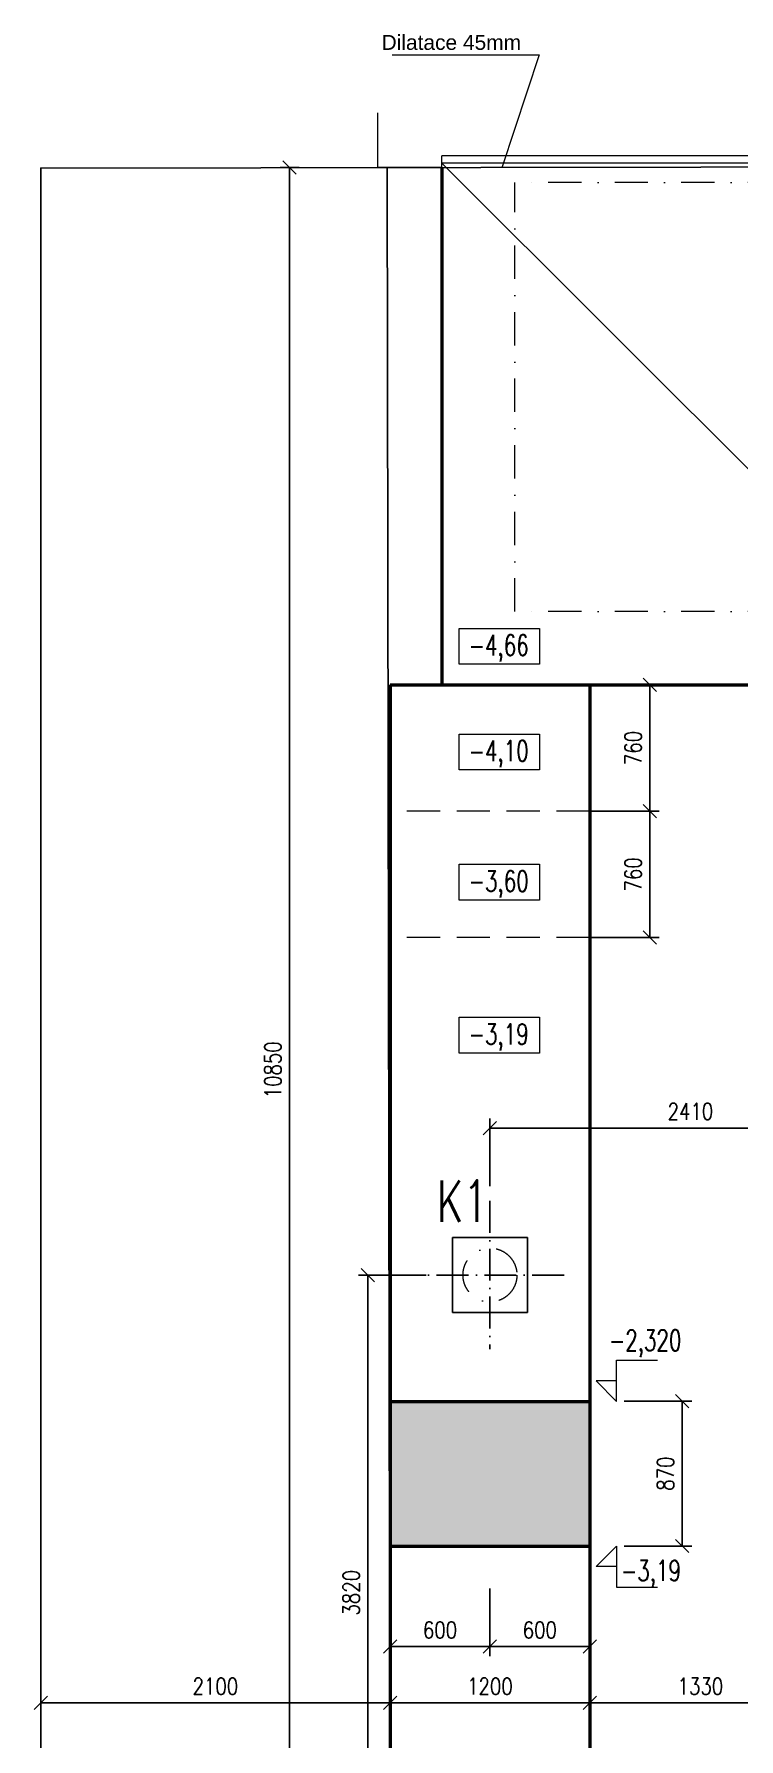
# Model space of a CAD drawing. Header units: millimetres. Extents: x 89194 to 559352, y -753138 to -204019.
# Drawn here: x 331409 to 335644, y -214269 to -204019 of the extents above; entities that cross this region are included whole.
import ezdxf

# ---------------------------------------------------------------- set-up
doc = ezdxf.new("R2010")
doc.units = ezdxf.units.MM
doc.header["$LTSCALE"] = 400
doc.header["$PDMODE"] = 3
for name, pattern in [('ACAD_ISO10W100', [18, 12, -3, 0, -3]), ('DASHDOT', [1, 0.5, -0.25, 0, -0.25]), ('DASHED', [0.75, 0.5, -0.25])]:
    doc.linetypes.add(name, pattern=pattern)
for name, color, linetype in [('obrys slabý', 7, 'Continuous'), ('RG_Rámeček', 5, 'Continuous'), ('čerchovaná', 1, 'ACAD_ISO10W100')]:
    doc.layers.add(name, color=color, linetype=linetype)
for name, color, linetype, lineweight in [('RG_koty', 7, 'Continuous', 9), ('RG_pohled', 200, 'Continuous', 9), ('RG_popisy', 11, 'Continuous', 9), ('RG_zdivo nové', 1, 'Continuous', 50), ('RG_čerch 1', 6, 'DASHDOT', 9), ('RG_čárkovaně', 40, 'DASHED', 9), ('RG_šrafy', 253, 'Continuous', 9)]:
    doc.layers.add(name, color=color, linetype=linetype, lineweight=lineweight)
doc.styles.add('Arial 250', font='Arial Bold.ttf', dxfattribs={"height": 250})
doc.styles.add('Koty', font='romans.shx', dxfattribs={"width": 0.8})
doc.styles.add('styl 2.5 mm', font='simplex.shx', dxfattribs={"width": 0.7, "height": 0.125})
doc.styles.add('styl 5 mm', font='simplex.shx', dxfattribs={"width": 0.7, "height": 0.25})
doc.dimstyles.new('RG_50_vnitřní', dxfattribs={"dimscale": 50, "dimtxt": 2, "dimasz": 1.6, "dimexe": 1.15, "dimexo": 0, "dimgap": 1, "dimtad": 1, "dimdec": 0, "dimrnd": 5, "dimzin": 0, "dimdsep": 46, "dimtxsty": 'Koty', "dimblk1": 'OBLIQUE', "dimblk2": 'OBLIQUE', "dimsah": 1, "dimcen": 0.09, "dimclrd": 256, "dimclre": 256, "dimclrt": 2, "dimazin": 0, "dimtfac": 1, "dimtdec": 0, "dimtmove": 2, "dimatfit": 3, "dimfxl": 1.15, "dimfxlon": 1, "dimtolj": 1, "dimtzin": 0, "dimarcsym": 0})

# ---------------------------------------------------------------- blocks, each defined once
blk = doc.blocks.new('_Oblique')
at = {"color": 0, "linetype": 'ByBlock', "lineweight": -2}
blk.add_line((-0.5, -0.5), (0.5, 0.5), dxfattribs=at)
blk = doc.blocks.new('*D671')
at = {"layer": 'Defpoints', "color": 0, "transparency": 16777216}
for p in [(333548, -213777), (334748, -213777), (334748, -214052)]:
    blk.add_point(p, dxfattribs=at)
at = {"layer": 'RG_koty', "lineweight": -2, "transparency": 16777216}
for p, q in [((333548, -213777), (333548, -214109)), ((334748, -213777), (334748, -214109)), ((333548, -214052), (334748, -214052))]:
    blk.add_line(p, q, dxfattribs=at)
at = {"layer": 'RG_koty', "lineweight": -2, "transparency": 16777216, "xscale": 80, "yscale": 80, "zscale": 80, "rotation": 180}
blk.add_blockref('_Oblique', (333548, -214052), dxfattribs=at)
at = {"layer": 'RG_koty', "lineweight": -2, "transparency": 16777216, "xscale": 80, "yscale": 80, "zscale": 80}
blk.add_blockref('_Oblique', (334748, -214052), dxfattribs=at)
at = {"layer": 'RG_koty', "color": 2, "transparency": 16777216, "insert": (334148, -213952), "char_height": 100, "attachment_point": 5, "style": 'Koty'}
blk.add_mtext('\\A1;1200', dxfattribs=at)
blk = doc.blocks.new('*D672')
at = {"layer": 'Defpoints', "color": 0, "transparency": 16777216}
for p in [(334748, -213777), (336078, -214052), (336078, -214052)]:
    blk.add_point(p, dxfattribs=at)
at = {"layer": 'RG_koty', "lineweight": -2, "transparency": 16777216}
for p, q in [((334748, -213777), (334748, -214109)), ((336078, -214052), (336078, -213994)), ((334748, -214052), (336078, -214052))]:
    blk.add_line(p, q, dxfattribs=at)
at = {"layer": 'RG_koty', "lineweight": -2, "transparency": 16777216, "xscale": 80, "yscale": 80, "zscale": 80, "rotation": 180}
blk.add_blockref('_Oblique', (334748, -214052), dxfattribs=at)
at = {"layer": 'RG_koty', "lineweight": -2, "transparency": 16777216, "xscale": 80, "yscale": 80, "zscale": 80}
blk.add_blockref('_Oblique', (336078, -214052), dxfattribs=at)
at = {"layer": 'RG_koty', "color": 2, "transparency": 16777216, "insert": (335413, -213952), "char_height": 100, "attachment_point": 5, "style": 'Koty'}
blk.add_mtext('\\A1;1330', dxfattribs=at)
blk = doc.blocks.new('*D678')
at = {"layer": 'Defpoints', "color": 0, "transparency": 16777216}
for p in [(333548, -213365), (334148, -213365), (334148, -213714)]:
    blk.add_point(p, dxfattribs=at)
at = {"layer": 'RG_koty', "lineweight": -2, "transparency": 16777216}
for p, q in [((333548, -213365), (333548, -213771)), ((334148, -213365), (334148, -213771)), ((333548, -213714), (334148, -213714))]:
    blk.add_line(p, q, dxfattribs=at)
at = {"layer": 'RG_koty', "lineweight": -2, "transparency": 16777216, "xscale": 80, "yscale": 80, "zscale": 80, "rotation": 180}
blk.add_blockref('_Oblique', (333548, -213714), dxfattribs=at)
at = {"layer": 'RG_koty', "lineweight": -2, "transparency": 16777216, "xscale": 80, "yscale": 80, "zscale": 80}
blk.add_blockref('_Oblique', (334148, -213714), dxfattribs=at)
at = {"layer": 'RG_koty', "color": 2, "transparency": 16777216, "insert": (333848, -213614), "char_height": 100, "attachment_point": 5, "style": 'Koty'}
blk.add_mtext('\\A1;600', dxfattribs=at)
blk = doc.blocks.new('*D679')
at = {"layer": 'Defpoints', "color": 0, "transparency": 16777216}
for p in [(334148, -213365), (334748, -213365), (334748, -213714)]:
    blk.add_point(p, dxfattribs=at)
at = {"layer": 'RG_koty', "lineweight": -2, "transparency": 16777216}
for p, q in [((334148, -213365), (334148, -213771)), ((334748, -213365), (334748, -213771)), ((334148, -213714), (334748, -213714))]:
    blk.add_line(p, q, dxfattribs=at)
at = {"layer": 'RG_koty', "lineweight": -2, "transparency": 16777216, "xscale": 80, "yscale": 80, "zscale": 80, "rotation": 180}
blk.add_blockref('_Oblique', (334148, -213714), dxfattribs=at)
at = {"layer": 'RG_koty', "lineweight": -2, "transparency": 16777216, "xscale": 80, "yscale": 80, "zscale": 80}
blk.add_blockref('_Oblique', (334748, -213714), dxfattribs=at)
at = {"layer": 'RG_koty', "color": 2, "transparency": 16777216, "insert": (334448, -213614), "char_height": 100, "attachment_point": 5, "style": 'Koty'}
blk.add_mtext('\\A1;600', dxfattribs=at)
blk = doc.blocks.new('*D698')
at = {"layer": 'Defpoints', "color": 0, "transparency": 16777216}
for p in [(334748, -212239), (335304, -212239), (334748, -213109)]:
    blk.add_point(p, dxfattribs=at)
at = {"layer": 'RG_koty', "lineweight": -2, "transparency": 16777216}
for p, q in [((334954, -212239), (335362, -212239)), ((335304, -213109), (335304, -212239)), ((334954, -213109), (335362, -213109))]:
    blk.add_line(p, q, dxfattribs=at)
at = {"layer": 'RG_koty', "lineweight": -2, "transparency": 16777216, "xscale": 80, "yscale": 80, "zscale": 80}
for p, rotation in [((335304, -212239), 90), ((335304, -213109), 270)]:
    blk.add_blockref('_Oblique', p, dxfattribs=dict(at, rotation=rotation))
at = {"layer": 'RG_koty', "color": 2, "transparency": 16777216, "insert": (335204, -212674), "char_height": 100, "attachment_point": 5, "rotation": 90, "style": 'Koty'}
blk.add_mtext('\\A1;870', dxfattribs=at)
blk = doc.blocks.new('*D709')
at = {"layer": 'Defpoints', "color": 0, "transparency": 16777216}
for p in [(336558, -210596), (334148, -211033), (336558, -211033)]:
    blk.add_point(p, dxfattribs=at)
at = {"layer": 'RG_koty', "lineweight": -2, "transparency": 16777216}
for p, q in [((334148, -210946), (334148, -210538)), ((334148, -210596), (336558, -210596)), ((336558, -210946), (336558, -210538))]:
    blk.add_line(p, q, dxfattribs=at)
at = {"layer": 'RG_koty', "lineweight": -2, "transparency": 16777216, "xscale": 80, "yscale": 80, "zscale": 80, "rotation": 180}
blk.add_blockref('_Oblique', (334148, -210596), dxfattribs=at)
at = {"layer": 'RG_koty', "lineweight": -2, "transparency": 16777216, "xscale": 80, "yscale": 80, "zscale": 80}
blk.add_blockref('_Oblique', (336558, -210596), dxfattribs=at)
at = {"layer": 'RG_koty', "color": 2, "transparency": 16777216, "insert": (335353, -210496), "char_height": 100, "attachment_point": 5, "style": 'Koty'}
blk.add_mtext('\\A1;2410', dxfattribs=at)
blk = doc.blocks.new('*D711')
at = {"layer": 'Defpoints', "color": 0, "transparency": 16777216}
for p in [(333415, -211480), (333781, -211480), (333781, -215301)]:
    blk.add_point(p, dxfattribs=at)
at = {"layer": 'RG_koty', "lineweight": -2, "transparency": 16777216}
for p, q in [((333765, -211480), (333358, -211480)), ((333415, -215301), (333415, -211480)), ((333765, -215301), (333358, -215301))]:
    blk.add_line(p, q, dxfattribs=at)
at = {"layer": 'RG_koty', "lineweight": -2, "transparency": 16777216, "xscale": 80, "yscale": 80, "zscale": 80}
for p, rotation in [((333415, -211480), 90), ((333415, -215301), 270)]:
    blk.add_blockref('_Oblique', p, dxfattribs=dict(at, rotation=rotation))
at = {"layer": 'RG_koty', "color": 2, "transparency": 16777216, "insert": (333315, -213390), "char_height": 100, "attachment_point": 5, "rotation": 90, "style": 'Koty'}
blk.add_mtext('\\A1;3820', dxfattribs=at)
blk = doc.blocks.new('*D726')
at = {"layer": 'Defpoints', "color": 0, "transparency": 16777216}
for p in [(334748, -208691), (335109, -208691), (334748, -209451)]:
    blk.add_point(p, dxfattribs=at)
at = {"layer": 'RG_koty', "lineweight": -2, "transparency": 16777216}
for p, q in [((334759, -208691), (335166, -208691)), ((335109, -209451), (335109, -208691)), ((334759, -209451), (335166, -209451))]:
    blk.add_line(p, q, dxfattribs=at)
at = {"layer": 'RG_koty', "lineweight": -2, "transparency": 16777216, "xscale": 80, "yscale": 80, "zscale": 80}
for p, rotation in [((335109, -208691), 90), ((335109, -209451), 270)]:
    blk.add_blockref('_Oblique', p, dxfattribs=dict(at, rotation=rotation))
at = {"layer": 'RG_koty', "color": 2, "transparency": 16777216, "insert": (335009, -209071), "char_height": 100, "attachment_point": 5, "rotation": 90, "style": 'Koty'}
blk.add_mtext('\\A1;760', dxfattribs=at)
blk = doc.blocks.new('*D727')
at = {"layer": 'Defpoints', "color": 0, "transparency": 16777216}
for p in [(334748, -207931), (335109, -207931), (334748, -208691)]:
    blk.add_point(p, dxfattribs=at)
at = {"layer": 'RG_koty', "lineweight": -2, "transparency": 16777216}
for p, q in [((334759, -207931), (335166, -207931)), ((335109, -208691), (335109, -207931)), ((334759, -208691), (335166, -208691))]:
    blk.add_line(p, q, dxfattribs=at)
at = {"layer": 'RG_koty', "lineweight": -2, "transparency": 16777216, "xscale": 80, "yscale": 80, "zscale": 80}
for p, rotation in [((335109, -207931), 90), ((335109, -208691), 270)]:
    blk.add_blockref('_Oblique', p, dxfattribs=dict(at, rotation=rotation))
at = {"layer": 'RG_koty', "color": 2, "transparency": 16777216, "insert": (335009, -208311), "char_height": 100, "attachment_point": 5, "rotation": 90, "style": 'Koty'}
blk.add_mtext('\\A1;760', dxfattribs=at)
blk = doc.blocks.new('*D754')
at = {"layer": 'Defpoints', "color": 0, "transparency": 16777216}
for p in [(331449, -214052), (331449, -215671), (333548, -215671)]:
    blk.add_point(p, dxfattribs=at)
at = {"layer": 'RG_koty', "lineweight": -2, "transparency": 16777216}
for p, q in [((331449, -214109), (331449, -213994)), ((333548, -214109), (333548, -213994)), ((333548, -214052), (331449, -214052))]:
    blk.add_line(p, q, dxfattribs=at)
at = {"layer": 'RG_koty', "lineweight": -2, "transparency": 16777216, "xscale": 80, "yscale": 80, "zscale": 80, "rotation": 180}
blk.add_blockref('_Oblique', (331449, -214052), dxfattribs=at)
at = {"layer": 'RG_koty', "lineweight": -2, "transparency": 16777216, "xscale": 80, "yscale": 80, "zscale": 80}
blk.add_blockref('_Oblique', (333548, -214052), dxfattribs=at)
at = {"layer": 'RG_koty', "color": 2, "transparency": 16777216, "insert": (332498, -213952), "char_height": 100, "attachment_point": 5, "style": 'Koty'}
blk.add_mtext('\\A1;2100', dxfattribs=at)
blk = doc.blocks.new('*D755')
at = {"layer": 'Defpoints', "color": 0, "transparency": 16777216}
for p in [(332944, -204821), (333548, -204821), (333548, -215671)]:
    blk.add_point(p, dxfattribs=at)
at = {"layer": 'RG_koty', "lineweight": -2, "transparency": 16777216}
for p, q in [((333002, -204821), (332887, -204821)), ((332944, -215671), (332944, -204821)), ((333002, -215671), (332887, -215671))]:
    blk.add_line(p, q, dxfattribs=at)
at = {"layer": 'RG_koty', "lineweight": -2, "transparency": 16777216, "xscale": 80, "yscale": 80, "zscale": 80}
for p, rotation in [((332944, -204821), 90), ((332944, -215671), 270)]:
    blk.add_blockref('_Oblique', p, dxfattribs=dict(at, rotation=rotation))
at = {"layer": 'RG_koty', "color": 2, "transparency": 16777216, "insert": (332844, -210246), "char_height": 100, "attachment_point": 5, "rotation": 90, "style": 'Koty'}
blk.add_mtext('\\A1;10850', dxfattribs=at)

msp = doc.modelspace()

# ---------------------------------------------------------------- hatches: boundary and pattern name
at = {"layer": 'RG_šrafy', "ltscale": 0.05}
h = msp.add_hatch(color=256, dxfattribs=at)
h.dxf.hatch_style = 1
h.paths.add_polyline_path([(334748.3, -212239.2), (333548.3, -212239.2), (333548.3, -213109.2), (334748.3, -213109.2)])

# ---------------------------------------------------------------- linework, layer by layer
at = {"layer": 'obrys slabý', "ltscale": 0.05}
for p, q in [((336998.8, -207931.1), (333858.3, -204795.7)), ((333923.3, -211254.7), (333923.3, -211704.7)), ((333923.3, -211254.7), (334373.3, -211254.7)), ((334373.3, -211254.7), (334373.3, -211704.7)), ((333923.3, -211704.7), (334373.3, -211704.7))]:
    msp.add_line(p, q, dxfattribs=at)
at = {"layer": 'RG_koty'}
for p, q in [((333964.1, -207592), (334445.5, -207592)), ((333964.1, -207807.2), (333964.1, -207592)), ((334445.5, -207592), (334445.5, -207807.2)), ((334445.5, -207807.2), (333964.1, -207807.2)), ((333964.1, -208227.3), (334445.5, -208227.3)), ((333964.1, -208442.5), (333964.1, -208227.3)), ((334445.5, -208227.3), (334445.5, -208442.5)), ((334445.5, -208442.5), (333964.1, -208442.5)), ((333964.1, -209010.2), (334445.5, -209010.2)), ((333964.1, -209225.4), (333964.1, -209010.2)), ((334445.5, -209010.2), (334445.5, -209225.4)), ((334445.5, -209225.4), (333964.1, -209225.4)), ((333964.1, -209930.3), (334445.5, -209930.3)), ((333964.1, -210145.5), (333964.1, -209930.3)), ((334445.5, -209930.3), (334445.5, -210145.5)), ((334445.5, -210145.5), (333964.1, -210145.5)), ((334909.4, -212239.2), (334909.4, -211992.6)), ((334909.4, -211992.6), (335156, -211992.6)), ((334909.4, -212115.9), (334786.1, -212115.9)), ((334786.1, -212115.9), (334909.4, -212239.2)), ((334786.1, -213232.5), (334909.4, -213109.2)), ((334909.4, -213109.2), (334909.4, -213355.8)), ((334909.4, -213232.5), (334786.1, -213232.5)), ((334909.4, -213355.8), (335156, -213355.8))]:
    msp.add_line(p, q, dxfattribs=at)
at = {"layer": 'RG_pohled', "ltscale": 0.05}
for p, q in [((333473.3, -204492.4), (333473.3, -204820.7)), ((336088.3, -204750.7), (333858.3, -204750.7)), ((333858.3, -204820.7), (333858.3, -204750.7)), ((336548.6, -204795.7), (333858.3, -204795.7)), ((333858.3, -204820.7), (333473.3, -204820.7))]:
    msp.add_line(p, q, dxfattribs=at)
at = {"layer": 'RG_popisy'}
msp.add_lwpolyline([(333559.9, -204143.7), (334444.4, -204143.7), (334222, -204817.6)], dxfattribs=at)
at = {"layer": 'RG_Rámeček', "color": 1}
for points in [[(331448.5, -215984.5), (331448.5, -204824.5), (336737.8, -204816.2), (355688.6, -211423.4)], [(333548.3, -215670.7), (333531.1, -204821.2)]]:
    msp.add_lwpolyline(points, dxfattribs=at)
at = {"layer": 'RG_zdivo nové'}
for p, q in [((333858.3, -204820.7), (333858.3, -207930.7)), ((333548.3, -207930.7), (337479.1, -207931.2)), ((333548.3, -212239.2), (334748.3, -212239.2)), ((333548.3, -213109.2), (334748.3, -213109.2))]:
    msp.add_line(p, q, dxfattribs=at)
for points in [[(333548.3, -207930.7), (333548.3, -215670.7)], [(334748.3, -207930.7), (334748.3, -215070.7)]]:
    msp.add_lwpolyline(points, dxfattribs=at)
at = {"layer": 'RG_čerch 1'}
for p, q in [((333858.3, -204820.7), (333858.3, -207930.7)), ((336698.3, -204910.7), (334298.3, -204910.7)), ((334298.3, -207490.7), (334298.3, -204910.7)), ((336698.3, -207490.7), (334298.3, -207490.7)), ((333858.3, -207930.7), (336558.3, -207930.7))]:
    msp.add_line(p, q, dxfattribs=at)
msp.add_circle((334148.3, -211479.7), 162, dxfattribs=at)
at = {"layer": 'RG_čárkovaně'}
for p, q in [((334748.3, -208690.7), (333548.3, -208690.7)), ((334748.3, -209450.7), (333548.3, -209450.7))]:
    msp.add_line(p, q, dxfattribs=at)
at = {"layer": 'čerchovaná', "ltscale": 0.04}
for points in [[(334148.3, -211033.2), (334148.3, -211926.2)], [(334594.8, -211479.7), (333701.8, -211479.7)]]:
    msp.add_lwpolyline(points, dxfattribs=at)

# ---------------------------------------------------------------- texts
at = {"layer": 'RG_koty', "style": 'styl 2.5 mm', "width": 0.7}
for s, p in [('-4,66', (334021.2, -207755.5)), ('-4,10', (334021.2, -208390.8)), ('-3,60', (334021.2, -209173.7)), ('-3,19', (334021.2, -210093.8)), ('-2,320', (334864, -211935.1)), ('-3,19', (334936.2, -213319.3))]:
    msp.add_text(s, height=125, dxfattribs=at).set_placement(p)
at = {"layer": 'RG_popisy', "style": 'styl 5 mm', "width": 0.7}
msp.add_text('K1', height=250, dxfattribs=at).set_placement((333829.7, -211160.5))
at = {"layer": 'RG_popisy', "insert": (333609.3, -204023.5), "char_height": 90, "attachment_point": 1, "style": 'Arial 250'}
msp.add_mtext('\\pxi-1.25;{\\fArial|b0|i0|c238|p34;Dilatace 45mm}', dxfattribs=at)

# ---------------------------------------------------------------- dimensions: what is measured, and where the dimension line sits
at = {"layer": 'RG_koty', "color": 1}
dim = msp.add_linear_dim(base=(332944.3, -204820.7), p1=(333548.3, -215670.7), p2=(333548.3, -204820.7), angle=90, dimstyle='RG_50_vnitřní', dxfattribs=at)
dim.commit()
dim.dimension.update_dxf_attribs({"geometry": '*D755', "text_midpoint": (332844.3, -210245.7)})
at = {"layer": 'RG_koty'}
for base, p1, p2, picture, middle in [((335108.7, -207930.9), (334748.3, -208690.7), (334748.3, -207930.9), '*D727', (335008.7, -208310.8)), ((335108.7, -208690.7), (334748.3, -209450.7), (334748.3, -208690.7), '*D726', (335008.7, -209070.7)), ((333415, -211479.7), (333780.5, -215300.7), (333780.5, -211479.7), '*D711', (333315, -213390.2)), ((335304.2, -212239.2), (334748.3, -213109.2), (334748.3, -212239.2), '*D698', (335204.2, -212674.2))]:
    dim = msp.add_linear_dim(base=base, p1=p1, p2=p2, angle=90, dimstyle='RG_50_vnitřní', override={"dimfxl": 7}, dxfattribs=at)
    dim.commit()
    dim.dimension.update_dxf_attribs({"geometry": picture, "text_midpoint": middle})
for base, p1, p2, picture, middle in [((336558.3, -210595.9), (334148.3, -211033.2), (336558.3, -211033.2), '*D709', (335353.3, -210495.9)), ((334148.3, -213713.8), (333548.3, -213365), (334148.3, -213365), '*D678', (333848.3, -213613.8)), ((334748.3, -213713.8), (334148.3, -213365), (334748.3, -213365), '*D679', (334448.3, -213613.8)), ((334748.3, -214051.5), (333548.3, -213777.3), (334748.3, -213777.3), '*D671', (334148.3, -213951.5)), ((336078.3, -214051.5), (334748.3, -213777.3), (336078.3, -214051.5), '*D672', (335413.3, -213951.5))]:
    dim = msp.add_linear_dim(base=base, p1=p1, p2=p2, dimstyle='RG_50_vnitřní', override={"dimfxl": 7}, dxfattribs=at)
    dim.commit()
    dim.dimension.update_dxf_attribs({"geometry": picture, "text_midpoint": middle})
at = {"layer": 'RG_koty', "color": 1}
dim = msp.add_linear_dim(base=(331448.5, -214051.5), p1=(333548.3, -215670.7), p2=(331448.5, -215670.7), dimstyle='RG_50_vnitřní', dxfattribs=at)
dim.commit()
dim.dimension.update_dxf_attribs({"geometry": '*D754', "text_midpoint": (332498.4, -213951.5)})

doc.saveas('drawing.dxf')
